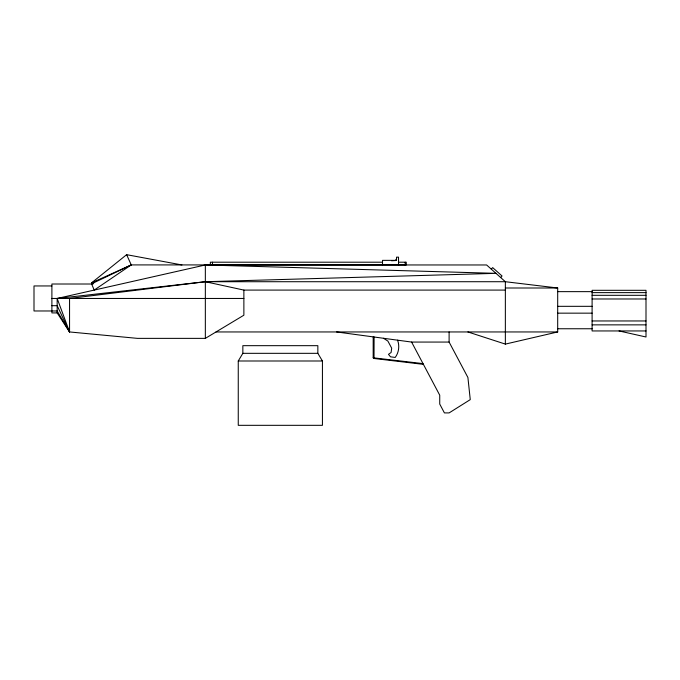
<?xml version="1.0" encoding="UTF-8"?>
<svg xmlns="http://www.w3.org/2000/svg" width="680" height="680" viewBox="0 0 680 680"><rect width="100%" height="100%" fill="white"/><g stroke="black" fill="none" stroke-linecap="round" stroke-linejoin="round"><path stroke-width="1.02" d="M374.017 358.479L374.102 337.008L373.184 337.008L373.184 357.791L374.017 358.479L422.926 364.301L423.011 363.613L373.184 357.791M238.255 360.995L242.845 353.328L242.845 345.67L317.849 345.67L317.849 353.328L322.43 360.995L322.43 425.323L238.255 425.323L238.255 360.995L322.43 360.995M491.291 269.161L492.668 267.614L502.044 275.986L500.667 277.525M467.908 331.95L505.359 344.105L557.693 331.95L557.693 287.997L505.359 281.716L486.608 264.971L131.257 264.911L94.214 290.088L91.57 283.832L91.57 282.863L126.624 254.677L181.942 264.953M396.534 258.757L395.53 260.363M336.6 331.95L411.604 342.065L439.731 395.207L439.731 404.056L444.414 412.913L449.106 412.913L470.262 399.627L467.908 377.493L449.106 342.065L449.106 331.95M205.343 338.368L243.874 315.205L243.874 290.088L205.343 281.716L57.163 298.46L57.163 312.911L69.555 331.95L137.445 338.368L205.343 338.368L205.343 264.971L495.983 273.343L205.343 281.716L69.555 298.46L69.555 331.95L57.163 310.973L34 310.973L34 285.949L51.892 285.949M126.624 254.677L131.257 264.911L91.57 283.832L93.661 283.721M91.57 282.863L131.257 264.911M205.343 264.971L57.163 298.46L69.555 331.95L57.163 305.685L51.892 305.685M391.527 260.763L396.534 260.482M382.517 262.2L210.341 262.2L210.341 264.953L406.266 264.953L406.266 262.2L398.531 262.2M205.343 281.716L505.359 281.716L505.359 344.105M92.106 284.01L51.892 284.01L51.892 312.911L57.163 312.911M505.359 287.997L557.693 287.997M243.874 290.088L505.359 290.088M557.693 291.644L592.101 291.644M592.101 292.629L646 292.629M592.101 295.315L646 295.315M51.892 298.46L243.874 298.46M592.101 298.979L646 298.979M557.693 306.323L592.101 306.323M557.693 313.157L592.101 313.157M592.101 320.96L646 320.96M592.101 324.861L646 324.861M557.693 328.754L592.101 328.754M646 330.947L592.101 330.947L592.101 290.309L646 290.309L646 336.991L619.046 330.947M216.019 331.95L557.693 331.95M411.604 342.065L449.106 342.065M242.845 353.328L317.849 353.328M383.477 338.274L387.872 341.062L391.688 348.177L391.102 352.495L388.467 354.339L390.515 356.813L395.207 357.442C398.854 352.665 399.78 345.746 397.536 340.17M405.195 262.2L405.195 264.953M398.531 264.953L398.531 257.15L396.534 257.15L396.534 260.363L382.517 260.363L382.517 264.953M212.483 262.2L212.483 264.953"/></g></svg>
